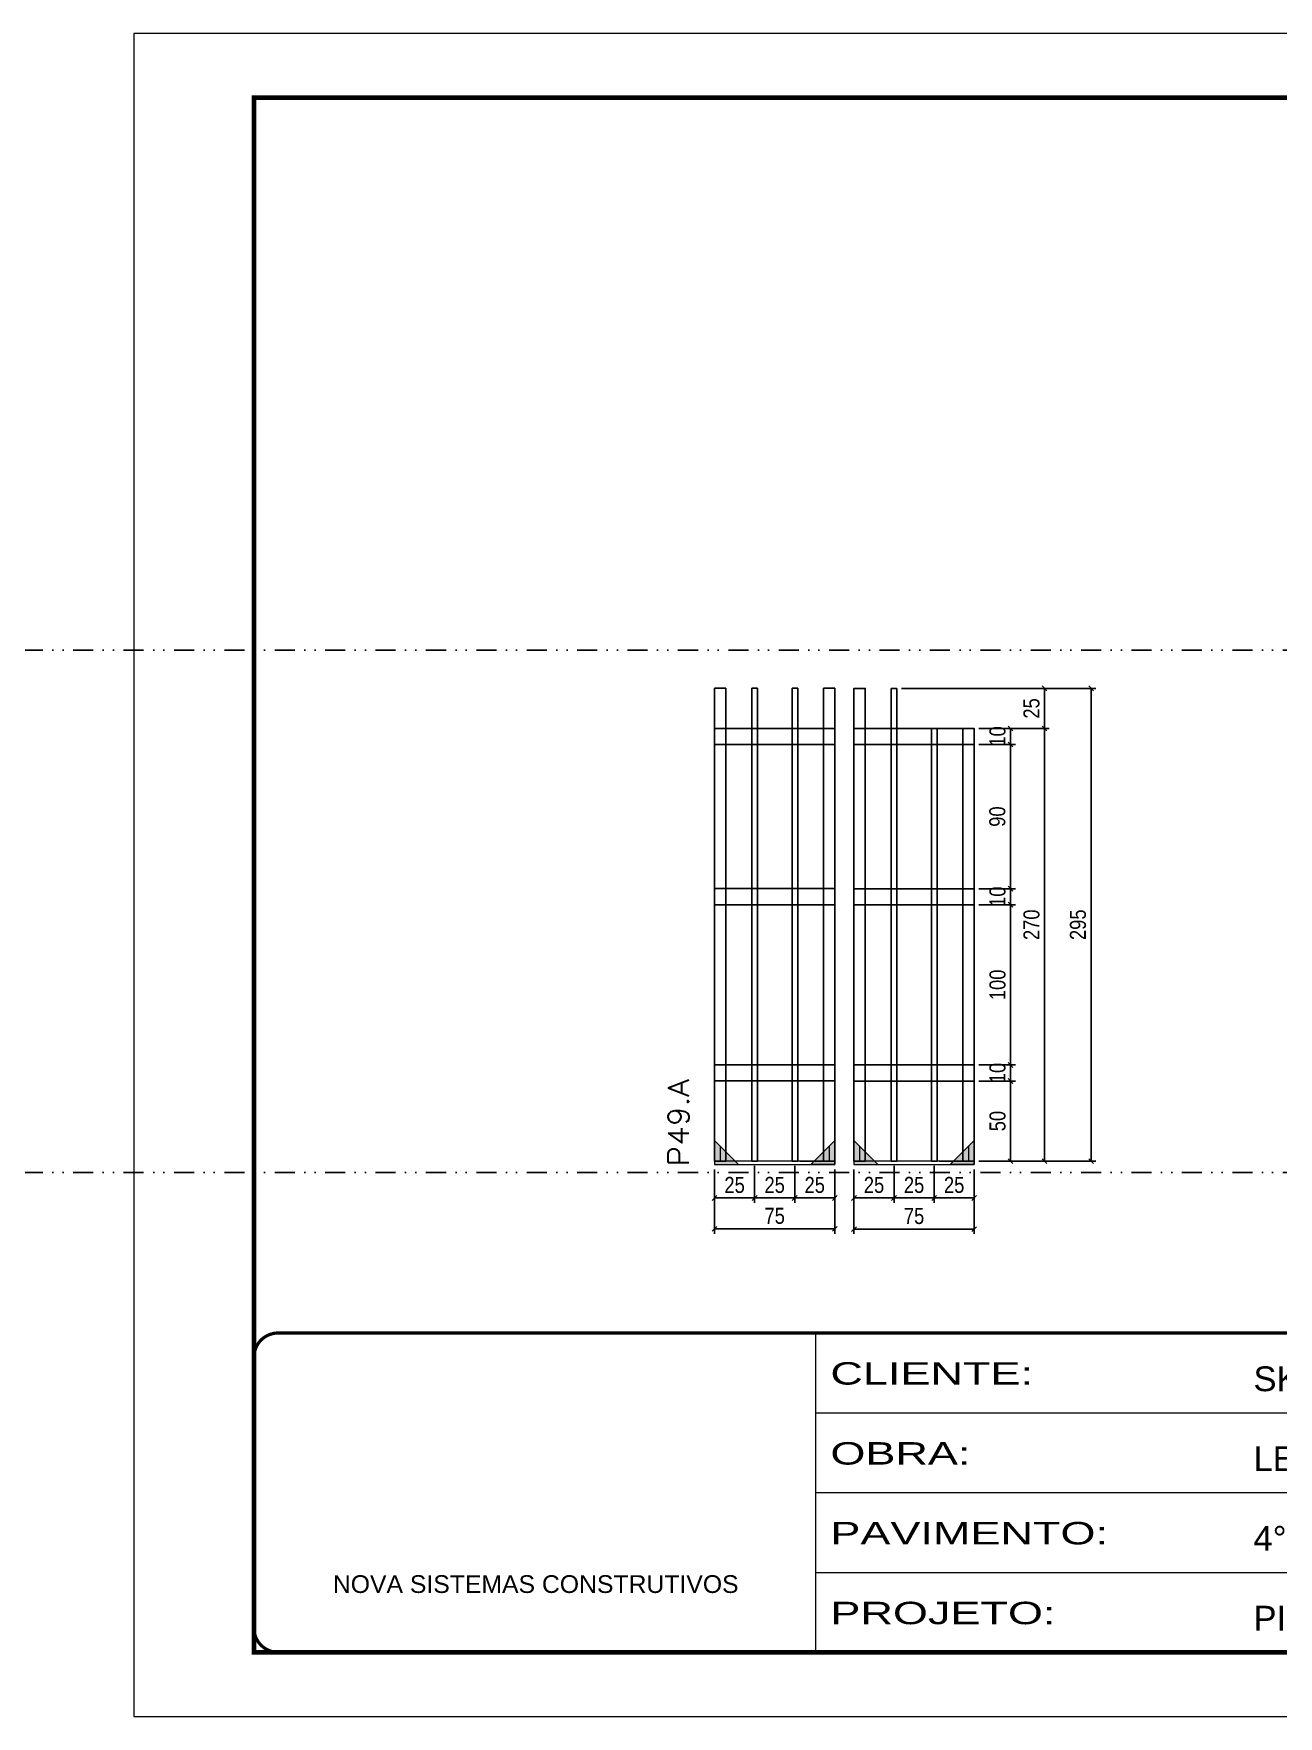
# Model space of a CAD drawing. Header units: millimetres. Extents: x 13777 to 27878, y -21631 to 6985.
# Drawn here: x 15922 to 16699, y -13591 to -12541 of the extents above; entities that cross this region are included whole.
import ezdxf

# ---------------------------------------------------------------- set-up
doc = ezdxf.new("R2010")
doc.units = ezdxf.units.MM
for name, pattern in [('CONTINUO', [0]), ('DASHED', [0.75, 0.5, -0.25]), ('DIVIDE2', [0.625, 0.25, -0.125, 0, -0.125, 0, -0.125]), ('HIDDEN', [0.375, 0.25, -0.125])]:
    doc.linetypes.add(name, pattern=pattern)
for name, color, linetype in [('COTA', 241, 'Continuous'), ('Nível', 160, 'Continuous'), ('SARR_2.2x10', 60, 'Continuous'), ('SARR_3.5x7', 81, 'Continuous'), ('SARR_7x7', 40, 'Continuous')]:
    doc.layers.add(name, color=color, linetype=linetype)
for name, color, linetype, lineweight in [('Folhas', 255, 'Continuous', 9), ('Madeira', 126, 'Continuous', 18), ('Sarr 2.2x7', 40, 'Continuous', 9), ('SARRAFO DE PRESSAO', 251, 'DASHED', 9), ('Texto Seção', 7, 'Continuous', 15)]:
    doc.layers.add(name, color=color, linetype=linetype, lineweight=lineweight)
doc.styles.add('ARIAL', font='arial.ttf')
doc.styles.add('COTA TECNICA', font='techl___.ttf', dxfattribs={"height": 10})
doc.styles.add('REGUA-120', font='ROMANS.shx', dxfattribs={"height": 15})
doc.styles.add('Tecnologia', font='')
doc.styles.get('Tecnologia').set_extended_font_data('Forgotten Futurist')
doc.dimstyles.new('PAINEL', dxfattribs={"dimtxt": 10, "dimasz": 3, "dimexe": 3, "dimexo": 3, "dimgap": 3, "dimtad": 1, "dimdec": 1, "dimzin": 12, "dimdsep": 46, "dimtxsty": 'COTA TECNICA', "dimblk1": 'OBLIQUE', "dimblk2": 'OBLIQUE', "dimsah": 1, "dimcen": 0.9, "dimclrd": 4, "dimclre": 4, "dimclrt": 240, "dimadec": 1, "dimazin": 3, "dimtfac": 1, "dimtdec": 1, "dimtmove": 0, "dimatfit": 3, "dimfxl": 1, "dimtolj": 1, "dimtzin": 12, "dimarcsym": 0})

# ---------------------------------------------------------------- blocks, each defined once
blk = doc.blocks.new('9999999999')
at = {"color": 30, "linetype": 'CONTINUO'}
for p, q in [((98564.6, 34230.2), (98564.6, 34429.4)), ((98564.6, 34379.6), (99584, 34379.6)), ((98564.6, 34329.8), (99488, 34329.8)), ((99584, 34329.8), (99488, 34329.8)), ((99488, 34329.8), (99488, 34230.2)), ((98564.6, 34280), (99488, 34280))]:
    blk.add_line(p, q, dxfattribs=at)
at = {"color": 30, "linetype": 'CONTINUO', "const_width": 2}
blk.add_lwpolyline([(99584, 34230.2), (99584, 34414.4, 0.414214), (99569, 34429.4), (98229, 34429.4, 0.414214), (98214, 34414.4), (98214, 34245.2, 0.414214), (98229, 34230.2), (99584, 34230.2)], format="xyb", dxfattribs=at)
at = {"layer": 'Folhas'}
blk.add_lwpolyline([(98139, 34190.2), (99624, 34190.2), (99624, 35240.2), (98139, 35240.2)], close=True, dxfattribs=at)
at = {"layer": 'Folhas', "color": 30, "const_width": 3}
blk.add_lwpolyline([(98214, 34230.2), (99584, 34230.2), (99584, 35200.2), (98214, 35200.2)], close=True, dxfattribs=at)
at = {"color": 7, "linetype": 'Continuous', "ltscale": 5, "style": 'ARIAL'}
for s, height, p in [('SKR', 15.48, (98837.7, 34393.1)), ('LEAF LOEFGREN', 15.483, (98837.7, 34343.3)), ('4° SUBSOLO', 15.48, (98837.7, 34293.5)), ('NOVA SISTEMAS CONSTRUTIVOS', 11.059, (98263.2, 34267.2)), ('PILARES', 15.48, (98837.7, 34243.7))]:
    blk.add_text(s, height=height, dxfattribs=at).set_placement(p)
at = {"layer": 'Folhas', "color": 7, "style": 'Tecnologia', "width": 1.5}
for s, p in [('CLIENTE:', (98573.7, 34397.2)), ('OBRA:', (98573.7, 34347.3)), ('PAVIMENTO:', (98573.7, 34297.5)), ('PROJETO:', (98573.7, 34247.7))]:
    blk.add_text(s, height=14, dxfattribs=at).set_placement(p)
blk = doc.blocks.new('_Oblique')
at = {"color": 0, "linetype": 'ByBlock', "lineweight": -2}
blk.add_line((-0.5, -0.5), (0.5, 0.5), dxfattribs=at)
blk = doc.blocks.new('*D3144')
at = {"layer": 'COTA', "color": 4, "lineweight": -2, "transparency": 16777216}
for p, q in [((16347.4, -13249.8), (16347.4, -13270.6)), ((16372.4, -13247.6), (16372.4, -13270.6)), ((16347.4, -13267.6), (16372.4, -13267.6))]:
    blk.add_line(p, q, dxfattribs=at)
at = {"layer": 'Defpoints', "color": 0, "transparency": 16777216}
for p in [(16347.4, -13246.8), (16372.4, -13244.6), (16372.4, -13267.6)]:
    blk.add_point(p, dxfattribs=at)
at = {"layer": 'COTA', "color": 4, "lineweight": -2, "transparency": 16777216, "xscale": 3, "yscale": 3, "zscale": 3, "rotation": 180}
blk.add_blockref('_Oblique', (16347.4, -13267.6), dxfattribs=at)
at = {"layer": 'COTA', "color": 4, "lineweight": -2, "transparency": 16777216, "xscale": 3, "yscale": 3, "zscale": 3}
blk.add_blockref('_Oblique', (16372.4, -13267.6), dxfattribs=at)
at = {"layer": 'COTA', "color": 240, "transparency": 16777216, "insert": (16359.9, -13259.5), "char_height": 10, "attachment_point": 5, "style": 'COTA TECNICA'}
blk.add_mtext('\\A1;25', dxfattribs=at)
blk = doc.blocks.new('*D3145')
at = {"layer": 'COTA', "color": 4, "lineweight": -2, "transparency": 16777216}
for p, q in [((16372.4, -13247.6), (16372.4, -13270.6)), ((16397.4, -13247.6), (16397.4, -13270.6)), ((16372.4, -13267.6), (16397.4, -13267.6))]:
    blk.add_line(p, q, dxfattribs=at)
at = {"layer": 'Defpoints', "color": 0, "transparency": 16777216}
for p in [(16372.4, -13244.6), (16397.4, -13244.6), (16397.4, -13267.6)]:
    blk.add_point(p, dxfattribs=at)
at = {"layer": 'COTA', "color": 4, "lineweight": -2, "transparency": 16777216, "xscale": 3, "yscale": 3, "zscale": 3, "rotation": 180}
blk.add_blockref('_Oblique', (16372.4, -13267.6), dxfattribs=at)
at = {"layer": 'COTA', "color": 4, "lineweight": -2, "transparency": 16777216, "xscale": 3, "yscale": 3, "zscale": 3}
blk.add_blockref('_Oblique', (16397.4, -13267.6), dxfattribs=at)
at = {"layer": 'COTA', "color": 240, "transparency": 16777216, "insert": (16384.9, -13259.5), "char_height": 10, "attachment_point": 5, "style": 'COTA TECNICA'}
blk.add_mtext('\\A1;25', dxfattribs=at)
blk = doc.blocks.new('*D3146')
at = {"layer": 'COTA', "color": 4, "lineweight": -2, "transparency": 16777216}
for p, q in [((16397.4, -13247.6), (16397.4, -13270.6)), ((16422.4, -13249.8), (16422.4, -13270.6)), ((16397.4, -13267.6), (16422.4, -13267.6))]:
    blk.add_line(p, q, dxfattribs=at)
at = {"layer": 'Defpoints', "color": 0, "transparency": 16777216}
for p in [(16397.4, -13244.6), (16422.4, -13246.8), (16422.4, -13267.6)]:
    blk.add_point(p, dxfattribs=at)
at = {"layer": 'COTA', "color": 4, "lineweight": -2, "transparency": 16777216, "xscale": 3, "yscale": 3, "zscale": 3, "rotation": 180}
blk.add_blockref('_Oblique', (16397.4, -13267.6), dxfattribs=at)
at = {"layer": 'COTA', "color": 4, "lineweight": -2, "transparency": 16777216, "xscale": 3, "yscale": 3, "zscale": 3}
blk.add_blockref('_Oblique', (16422.4, -13267.6), dxfattribs=at)
at = {"layer": 'COTA', "color": 240, "transparency": 16777216, "insert": (16409.9, -13259.5), "char_height": 10, "attachment_point": 5, "style": 'COTA TECNICA'}
blk.add_mtext('\\A1;25', dxfattribs=at)
blk = doc.blocks.new('*D3147')
at = {"layer": 'COTA', "color": 4, "lineweight": -2, "transparency": 16777216}
for p, q in [((16347.4, -13249.8), (16347.4, -13289.9)), ((16422.4, -13249.8), (16422.4, -13289.9)), ((16347.4, -13286.9), (16422.4, -13286.9))]:
    blk.add_line(p, q, dxfattribs=at)
at = {"layer": 'Defpoints', "color": 0, "transparency": 16777216}
for p in [(16347.4, -13246.8), (16422.4, -13246.8), (16422.4, -13286.9)]:
    blk.add_point(p, dxfattribs=at)
at = {"layer": 'COTA', "color": 4, "lineweight": -2, "transparency": 16777216, "xscale": 3, "yscale": 3, "zscale": 3, "rotation": 180}
blk.add_blockref('_Oblique', (16347.4, -13286.9), dxfattribs=at)
at = {"layer": 'COTA', "color": 4, "lineweight": -2, "transparency": 16777216, "xscale": 3, "yscale": 3, "zscale": 3}
blk.add_blockref('_Oblique', (16422.4, -13286.9), dxfattribs=at)
at = {"layer": 'COTA', "color": 240, "transparency": 16777216, "insert": (16384.9, -13278.8), "char_height": 10, "attachment_point": 5, "style": 'COTA TECNICA'}
blk.add_mtext('\\A1;75', dxfattribs=at)
blk = doc.blocks.new('*D3148')
at = {"layer": 'COTA', "color": 4, "lineweight": -2, "transparency": 16777216}
for p, q in [((16434.4, -13249.8), (16434.4, -13270.6)), ((16459.4, -13247.6), (16459.4, -13270.6)), ((16434.4, -13267.6), (16459.4, -13267.6))]:
    blk.add_line(p, q, dxfattribs=at)
at = {"layer": 'Defpoints', "color": 0, "transparency": 16777216}
for p in [(16434.4, -13246.8), (16459.4, -13244.6), (16459.4, -13267.6)]:
    blk.add_point(p, dxfattribs=at)
at = {"layer": 'COTA', "color": 4, "lineweight": -2, "transparency": 16777216, "xscale": 3, "yscale": 3, "zscale": 3, "rotation": 180}
blk.add_blockref('_Oblique', (16434.4, -13267.6), dxfattribs=at)
at = {"layer": 'COTA', "color": 4, "lineweight": -2, "transparency": 16777216, "xscale": 3, "yscale": 3, "zscale": 3}
blk.add_blockref('_Oblique', (16459.4, -13267.6), dxfattribs=at)
at = {"layer": 'COTA', "color": 240, "transparency": 16777216, "insert": (16446.9, -13259.5), "char_height": 10, "attachment_point": 5, "style": 'COTA TECNICA'}
blk.add_mtext('\\A1;25', dxfattribs=at)
blk = doc.blocks.new('*D3149')
at = {"layer": 'COTA', "color": 4, "lineweight": -2, "transparency": 16777216}
for p, q in [((16459.4, -13247.6), (16459.4, -13270.6)), ((16484.4, -13247.6), (16484.4, -13270.6)), ((16459.4, -13267.6), (16484.4, -13267.6))]:
    blk.add_line(p, q, dxfattribs=at)
at = {"layer": 'Defpoints', "color": 0, "transparency": 16777216}
for p in [(16459.4, -13244.6), (16484.4, -13244.6), (16484.4, -13267.6)]:
    blk.add_point(p, dxfattribs=at)
at = {"layer": 'COTA', "color": 4, "lineweight": -2, "transparency": 16777216, "xscale": 3, "yscale": 3, "zscale": 3, "rotation": 180}
blk.add_blockref('_Oblique', (16459.4, -13267.6), dxfattribs=at)
at = {"layer": 'COTA', "color": 4, "lineweight": -2, "transparency": 16777216, "xscale": 3, "yscale": 3, "zscale": 3}
blk.add_blockref('_Oblique', (16484.4, -13267.6), dxfattribs=at)
at = {"layer": 'COTA', "color": 240, "transparency": 16777216, "insert": (16471.9, -13259.5), "char_height": 10, "attachment_point": 5, "style": 'COTA TECNICA'}
blk.add_mtext('\\A1;25', dxfattribs=at)
blk = doc.blocks.new('*D3150')
at = {"layer": 'COTA', "color": 4, "lineweight": -2, "transparency": 16777216}
for p, q in [((16484.4, -13247.6), (16484.4, -13270.6)), ((16509.4, -13249.8), (16509.4, -13270.6)), ((16484.4, -13267.6), (16509.4, -13267.6))]:
    blk.add_line(p, q, dxfattribs=at)
at = {"layer": 'Defpoints', "color": 0, "transparency": 16777216}
for p in [(16484.4, -13244.6), (16509.4, -13246.8), (16509.4, -13267.6)]:
    blk.add_point(p, dxfattribs=at)
at = {"layer": 'COTA', "color": 4, "lineweight": -2, "transparency": 16777216, "xscale": 3, "yscale": 3, "zscale": 3, "rotation": 180}
blk.add_blockref('_Oblique', (16484.4, -13267.6), dxfattribs=at)
at = {"layer": 'COTA', "color": 4, "lineweight": -2, "transparency": 16777216, "xscale": 3, "yscale": 3, "zscale": 3}
blk.add_blockref('_Oblique', (16509.4, -13267.6), dxfattribs=at)
at = {"layer": 'COTA', "color": 240, "transparency": 16777216, "insert": (16496.9, -13259.5), "char_height": 10, "attachment_point": 5, "style": 'COTA TECNICA'}
blk.add_mtext('\\A1;25', dxfattribs=at)
blk = doc.blocks.new('*D3151')
at = {"layer": 'COTA', "color": 4, "lineweight": -2, "transparency": 16777216}
for p, q in [((16434.4, -13249.8), (16434.4, -13290)), ((16509.4, -13249.8), (16509.4, -13290)), ((16434.4, -13287), (16509.4, -13287))]:
    blk.add_line(p, q, dxfattribs=at)
at = {"layer": 'Defpoints', "color": 0, "transparency": 16777216}
for p in [(16434.4, -13246.8), (16509.4, -13246.8), (16509.4, -13287)]:
    blk.add_point(p, dxfattribs=at)
at = {"layer": 'COTA', "color": 4, "lineweight": -2, "transparency": 16777216, "xscale": 3, "yscale": 3, "zscale": 3, "rotation": 180}
blk.add_blockref('_Oblique', (16434.4, -13287), dxfattribs=at)
at = {"layer": 'COTA', "color": 4, "lineweight": -2, "transparency": 16777216, "xscale": 3, "yscale": 3, "zscale": 3}
blk.add_blockref('_Oblique', (16509.4, -13287), dxfattribs=at)
at = {"layer": 'COTA', "color": 240, "transparency": 16777216, "insert": (16471.9, -13278.9), "char_height": 10, "attachment_point": 5, "style": 'COTA TECNICA'}
blk.add_mtext('\\A1;75', dxfattribs=at)
blk = doc.blocks.new('*D3152')
at = {"layer": 'COTA', "color": 4, "lineweight": -2, "transparency": 16777216}
for p, q in [((16512.4, -13194.6), (16535.1, -13194.6)), ((16532.1, -13244.6), (16532.1, -13194.6)), ((16512.4, -13244.6), (16535.1, -13244.6))]:
    blk.add_line(p, q, dxfattribs=at)
at = {"layer": 'Defpoints', "color": 0, "transparency": 16777216}
for p in [(16509.4, -13194.6), (16532.1, -13194.6), (16509.4, -13244.6)]:
    blk.add_point(p, dxfattribs=at)
at = {"layer": 'COTA', "color": 4, "lineweight": -2, "transparency": 16777216, "xscale": 3, "yscale": 3, "zscale": 3}
for p, rotation in [((16532.1, -13194.6), 90), ((16532.1, -13244.6), 270)]:
    blk.add_blockref('_Oblique', p, dxfattribs=dict(at, rotation=rotation))
at = {"layer": 'COTA', "color": 240, "transparency": 16777216, "insert": (16524, -13219.6), "char_height": 10, "attachment_point": 5, "rotation": 90, "style": 'COTA TECNICA'}
blk.add_mtext('\\A1;50', dxfattribs=at)
blk = doc.blocks.new('*D3153')
at = {"layer": 'COTA', "color": 4, "lineweight": -2, "transparency": 16777216}
for p, q in [((16512.4, -13184.6), (16535.1, -13184.6)), ((16532.1, -13194.6), (16532.1, -13184.6)), ((16512.4, -13194.6), (16535.1, -13194.6))]:
    blk.add_line(p, q, dxfattribs=at)
at = {"layer": 'Defpoints', "color": 0, "transparency": 16777216}
for p in [(16509.4, -13184.6), (16532.1, -13184.6), (16509.4, -13194.6)]:
    blk.add_point(p, dxfattribs=at)
at = {"layer": 'COTA', "color": 4, "lineweight": -2, "transparency": 16777216, "xscale": 3, "yscale": 3, "zscale": 3}
for p, rotation in [((16532.1, -13184.6), 90), ((16532.1, -13194.6), 270)]:
    blk.add_blockref('_Oblique', p, dxfattribs=dict(at, rotation=rotation))
at = {"layer": 'COTA', "color": 240, "transparency": 16777216, "insert": (16524, -13189.6), "char_height": 10, "attachment_point": 5, "rotation": 90, "style": 'COTA TECNICA'}
blk.add_mtext('\\A1;10', dxfattribs=at)
blk = doc.blocks.new('*D3154')
at = {"layer": 'COTA', "color": 4, "lineweight": -2, "transparency": 16777216}
for p, q in [((16512.4, -13084.6), (16535.1, -13084.6)), ((16532.1, -13184.6), (16532.1, -13084.6)), ((16512.4, -13184.6), (16535.1, -13184.6))]:
    blk.add_line(p, q, dxfattribs=at)
at = {"layer": 'Defpoints', "color": 0, "transparency": 16777216}
for p in [(16509.4, -13084.6), (16532.1, -13084.6), (16509.4, -13184.6)]:
    blk.add_point(p, dxfattribs=at)
at = {"layer": 'COTA', "color": 4, "lineweight": -2, "transparency": 16777216, "xscale": 3, "yscale": 3, "zscale": 3}
for p, rotation in [((16532.1, -13084.6), 90), ((16532.1, -13184.6), 270)]:
    blk.add_blockref('_Oblique', p, dxfattribs=dict(at, rotation=rotation))
at = {"layer": 'COTA', "color": 240, "transparency": 16777216, "insert": (16524, -13134.6), "char_height": 10, "attachment_point": 5, "rotation": 90, "style": 'COTA TECNICA'}
blk.add_mtext('\\A1;100', dxfattribs=at)
blk = doc.blocks.new('*D3155')
at = {"layer": 'COTA', "color": 4, "lineweight": -2, "transparency": 16777216}
for p, q in [((16512.4, -13074.6), (16535.1, -13074.6)), ((16532.1, -13084.6), (16532.1, -13074.6)), ((16512.4, -13084.6), (16535.1, -13084.6))]:
    blk.add_line(p, q, dxfattribs=at)
at = {"layer": 'Defpoints', "color": 0, "transparency": 16777216}
for p in [(16509.4, -13074.6), (16532.1, -13074.6), (16509.4, -13084.6)]:
    blk.add_point(p, dxfattribs=at)
at = {"layer": 'COTA', "color": 4, "lineweight": -2, "transparency": 16777216, "xscale": 3, "yscale": 3, "zscale": 3}
for p, rotation in [((16532.1, -13074.6), 90), ((16532.1, -13084.6), 270)]:
    blk.add_blockref('_Oblique', p, dxfattribs=dict(at, rotation=rotation))
at = {"layer": 'COTA', "color": 240, "transparency": 16777216, "insert": (16524, -13079.6), "char_height": 10, "attachment_point": 5, "rotation": 90, "style": 'COTA TECNICA'}
blk.add_mtext('\\A1;10', dxfattribs=at)
blk = doc.blocks.new('*D3156')
at = {"layer": 'COTA', "color": 4, "lineweight": -2, "transparency": 16777216}
for p, q in [((16512.4, -12984.6), (16535.1, -12984.6)), ((16532.1, -13074.6), (16532.1, -12984.6)), ((16512.4, -13074.6), (16535.1, -13074.6))]:
    blk.add_line(p, q, dxfattribs=at)
at = {"layer": 'Defpoints', "color": 0, "transparency": 16777216}
for p in [(16509.4, -12984.6), (16532.1, -12984.6), (16509.4, -13074.6)]:
    blk.add_point(p, dxfattribs=at)
at = {"layer": 'COTA', "color": 4, "lineweight": -2, "transparency": 16777216, "xscale": 3, "yscale": 3, "zscale": 3}
for p, rotation in [((16532.1, -12984.6), 90), ((16532.1, -13074.6), 270)]:
    blk.add_blockref('_Oblique', p, dxfattribs=dict(at, rotation=rotation))
at = {"layer": 'COTA', "color": 240, "transparency": 16777216, "insert": (16523.9, -13029.6), "char_height": 10, "attachment_point": 5, "rotation": 90, "style": 'COTA TECNICA'}
blk.add_mtext('\\A1;90', dxfattribs=at)
blk = doc.blocks.new('*D3157')
at = {"layer": 'COTA', "color": 4, "lineweight": -2, "transparency": 16777216}
for p, q in [((16512.4, -12974.6), (16556.3, -12974.6)), ((16553.3, -13244.6), (16553.3, -12974.6)), ((16512.4, -13244.6), (16556.3, -13244.6))]:
    blk.add_line(p, q, dxfattribs=at)
at = {"layer": 'Defpoints', "color": 0, "transparency": 16777216}
for p in [(16509.4, -12974.6), (16553.3, -12974.6), (16509.4, -13244.6)]:
    blk.add_point(p, dxfattribs=at)
at = {"layer": 'COTA', "color": 4, "lineweight": -2, "transparency": 16777216, "xscale": 3, "yscale": 3, "zscale": 3}
for p, rotation in [((16553.3, -12974.6), 90), ((16553.3, -13244.6), 270)]:
    blk.add_blockref('_Oblique', p, dxfattribs=dict(at, rotation=rotation))
at = {"layer": 'COTA', "color": 240, "transparency": 16777216, "insert": (16545.2, -13097.1), "char_height": 10, "attachment_point": 5, "rotation": 90, "style": 'COTA TECNICA'}
blk.add_mtext('\\A1;270', dxfattribs=at)
blk = doc.blocks.new('*D3158')
at = {"layer": 'COTA', "color": 4, "lineweight": -2, "transparency": 16777216}
for p, q in [((16512.4, -12974.6), (16535.1, -12974.6)), ((16532.1, -12984.6), (16532.1, -12974.6)), ((16512.4, -12984.6), (16535.1, -12984.6))]:
    blk.add_line(p, q, dxfattribs=at)
at = {"layer": 'Defpoints', "color": 0, "transparency": 16777216}
for p in [(16509.4, -12974.6), (16532.1, -12974.6), (16509.4, -12984.6)]:
    blk.add_point(p, dxfattribs=at)
at = {"layer": 'COTA', "color": 4, "lineweight": -2, "transparency": 16777216, "xscale": 3, "yscale": 3, "zscale": 3}
for p, rotation in [((16532.1, -12974.6), 90), ((16532.1, -12984.6), 270)]:
    blk.add_blockref('_Oblique', p, dxfattribs=dict(at, rotation=rotation))
at = {"layer": 'COTA', "color": 240, "transparency": 16777216, "insert": (16524, -12979.6), "char_height": 10, "attachment_point": 5, "rotation": 90, "style": 'COTA TECNICA'}
blk.add_mtext('\\A1;10', dxfattribs=at)
blk = doc.blocks.new('*D3175')
at = {"layer": 'COTA', "color": 4, "lineweight": -2, "transparency": 16777216}
for p, q in [((16464.1, -12949.6), (16585.4, -12949.6)), ((16582.4, -13244.6), (16582.4, -12949.6)), ((16512.4, -13244.6), (16585.4, -13244.6))]:
    blk.add_line(p, q, dxfattribs=at)
at = {"layer": 'Defpoints', "color": 0, "transparency": 16777216}
for p in [(16461.1, -12949.6), (16582.4, -12949.6), (16509.4, -13244.6)]:
    blk.add_point(p, dxfattribs=at)
at = {"layer": 'COTA', "color": 4, "lineweight": -2, "transparency": 16777216, "xscale": 3, "yscale": 3, "zscale": 3}
for p, rotation in [((16582.4, -12949.6), 90), ((16582.4, -13244.6), 270)]:
    blk.add_blockref('_Oblique', p, dxfattribs=dict(at, rotation=rotation))
at = {"layer": 'COTA', "color": 240, "transparency": 16777216, "insert": (16574.2, -13097.1), "char_height": 10, "attachment_point": 5, "rotation": 90, "style": 'COTA TECNICA'}
blk.add_mtext('\\A1;295', dxfattribs=at)
blk = doc.blocks.new('*D3176')
at = {"layer": 'COTA', "color": 4, "lineweight": -2, "transparency": 16777216}
for p, q in [((16464.1, -12949.6), (16556.3, -12949.6)), ((16553.3, -12974.6), (16553.3, -12949.6)), ((16512.4, -12974.6), (16556.3, -12974.6))]:
    blk.add_line(p, q, dxfattribs=at)
at = {"layer": 'Defpoints', "color": 0, "transparency": 16777216}
for p in [(16461.1, -12949.6), (16553.3, -12949.6), (16509.4, -12974.6)]:
    blk.add_point(p, dxfattribs=at)
at = {"layer": 'COTA', "color": 4, "lineweight": -2, "transparency": 16777216, "xscale": 3, "yscale": 3, "zscale": 3}
for p, rotation in [((16553.3, -12949.6), 90), ((16553.3, -12974.6), 270)]:
    blk.add_blockref('_Oblique', p, dxfattribs=dict(at, rotation=rotation))
at = {"layer": 'COTA', "color": 240, "transparency": 16777216, "insert": (16545.2, -12962.1), "char_height": 10, "attachment_point": 5, "rotation": 90, "style": 'COTA TECNICA'}
blk.add_mtext('\\A1;25', dxfattribs=at)

msp = doc.modelspace()

# ---------------------------------------------------------------- hatches: boundary and pattern name
at = {"layer": 'Madeira'}
h = msp.add_hatch(color=252, dxfattribs=at)
h.dxf.hatch_style = 2
h.paths.add_polyline_path([(16347.39, -13231.77), (16347.39, -13246.77), (16362.39, -13246.77)])
h = msp.add_hatch(color=252, dxfattribs=at)
h.dxf.hatch_style = 2
h.paths.add_polyline_path([(16422.39, -13231.77), (16422.39, -13246.77), (16407.39, -13246.77)])
h = msp.add_hatch(color=252, dxfattribs=at)
h.dxf.hatch_style = 2
h.paths.add_polyline_path([(16434.38, -13231.8), (16434.38, -13246.8), (16449.38, -13246.8)])
h = msp.add_hatch(color=252, dxfattribs=at)
h.dxf.hatch_style = 2
h.paths.add_polyline_path([(16509.38, -13231.8), (16509.38, -13246.8), (16494.38, -13246.8)])

# ---------------------------------------------------------------- linework, layer by layer
at = {"layer": 'Madeira', "color": 250, "linetype": 'HIDDEN'}
for p, q in [((16350.89, -13235.27), (16350.89, -13244.57)), ((16418.89, -13235.27), (16418.89, -13244.57)), ((16437.88, -13235.3), (16437.88, -13244.6)), ((16505.88, -13235.3), (16505.88, -13244.6)), ((16357.22, -13244.57), (16347.39, -13244.57)), ((16357.22, -13244.57), (16347.39, -13244.57)), ((16412.56, -13244.57), (16422.39, -13244.57)), ((16412.56, -13244.57), (16422.39, -13244.57)), ((16444.21, -13244.6), (16434.38, -13244.6)), ((16444.21, -13244.6), (16434.38, -13244.6)), ((16499.55, -13244.6), (16509.38, -13244.6)), ((16499.55, -13244.6), (16509.38, -13244.6))]:
    msp.add_line(p, q, dxfattribs=at)
at = {"layer": 'Madeira', "color": 1, "linetype": 'HIDDEN'}
for p, q in [((16350.89, -13235.27), (16350.89, -13244.57)), ((16354.39, -13238.77), (16354.39, -13244.57)), ((16418.89, -13235.27), (16418.89, -13244.57)), ((16437.88, -13235.3), (16437.88, -13244.6)), ((16441.38, -13238.8), (16441.38, -13244.6)), ((16505.88, -13235.3), (16505.88, -13244.6)), ((16363.19, -13244.57), (16347.39, -13244.57)), ((16400.59, -13244.57), (16422.39, -13244.57)), ((16450.18, -13244.6), (16434.38, -13244.6)), ((16487.58, -13244.6), (16509.38, -13244.6))]:
    msp.add_line(p, q, dxfattribs=at)
at = {"layer": 'Madeira', "color": 250}
for p, q in [((16347.39, -13244.57), (16347.39, -13246.77)), ((16347.39, -13244.57), (16347.39, -13246.77)), ((16347.39, -13244.57), (16347.39, -13246.77)), ((16434.38, -13244.6), (16434.38, -13246.8)), ((16434.38, -13244.6), (16434.38, -13246.8)), ((16434.38, -13244.6), (16434.38, -13246.8))]:
    msp.add_line(p, q, dxfattribs=at)
at = {"layer": 'Madeira', "color": 0}
for points in [[(16347.39, -13231.77), (16347.39, -13246.77), (16362.39, -13246.77), (16347.39, -13231.77)], [(16422.39, -13231.77), (16422.39, -13246.77), (16407.39, -13246.77), (16422.39, -13231.77)], [(16434.38, -13231.8), (16434.38, -13246.8), (16449.38, -13246.8), (16434.38, -13231.8)], [(16509.38, -13231.8), (16509.38, -13246.8), (16494.38, -13246.8), (16509.38, -13231.8)]]:
    msp.add_lwpolyline(points, dxfattribs=at)
at = {"layer": 'Nível', "color": 4, "linetype": 'DIVIDE2', "ltscale": 50}
for p, q in [((13777.11, -12925.77), (21531.15, -12925.77)), ((13777.11, -13251.77), (21531.15, -13251.77))]:
    msp.add_line(p, q, dxfattribs=at)
at = {"layer": 'Sarr 2.2x7'}
for points in [[(16422.39, -13244.57), (16347.39, -13244.57), (16347.39, -13246.77), (16422.39, -13246.77)], [(16422.39, -13244.57), (16347.39, -13244.57), (16347.39, -13246.77), (16422.39, -13246.77)], [(16509.38, -13244.6), (16434.38, -13244.6), (16434.38, -13246.8), (16509.38, -13246.8)], [(16509.38, -13244.6), (16434.38, -13244.6), (16434.38, -13246.8), (16509.38, -13246.8)]]:
    msp.add_lwpolyline(points, close=True, dxfattribs=at)
at = {"layer": 'SARR_2.2x10'}
for points in [[(16347.39, -12974.53), (16422.39, -12974.53), (16422.39, -12984.53), (16347.39, -12984.53)], [(16347.39, -12974.53), (16422.39, -12974.53), (16422.39, -12984.53), (16347.39, -12984.53)], [(16434.38, -12974.57), (16509.38, -12974.57), (16509.38, -12984.57), (16434.38, -12984.57)], [(16434.38, -12974.57), (16509.38, -12974.57), (16509.38, -12984.57), (16434.38, -12984.57)], [(16347.39, -13074.57), (16422.39, -13074.57), (16422.39, -13084.57), (16347.39, -13084.57)], [(16347.39, -13074.57), (16422.39, -13074.57), (16422.39, -13084.57), (16347.39, -13084.57)], [(16434.38, -13074.6), (16509.38, -13074.6), (16509.38, -13084.6), (16434.38, -13084.6)], [(16434.38, -13074.6), (16509.38, -13074.6), (16509.38, -13084.6), (16434.38, -13084.6)], [(16347.39, -13184.57), (16422.39, -13184.57), (16422.39, -13194.57), (16347.39, -13194.57)], [(16347.39, -13184.57), (16422.39, -13184.57), (16422.39, -13194.57), (16347.39, -13194.57)], [(16434.38, -13184.6), (16509.38, -13184.6), (16509.38, -13194.6), (16434.38, -13194.6)], [(16434.38, -13184.6), (16509.38, -13184.6), (16509.38, -13194.6), (16434.38, -13194.6)]]:
    msp.add_lwpolyline(points, close=True, dxfattribs=at)
at = {"layer": 'SARR_3.5x7'}
for p, q in [((16370.64, -13244.57), (16370.64, -12949.53)), ((16370.64, -12949.53), (16372.39, -12949.53)), ((16370.64, -13244.57), (16370.64, -12949.53)), ((16370.64, -12949.53), (16372.39, -12949.53)), ((16374.14, -12949.53), (16372.39, -12949.53)), ((16374.14, -12949.53), (16372.39, -12949.53)), ((16374.14, -13244.57), (16374.14, -12949.53)), ((16374.14, -13244.57), (16374.14, -12949.53)), ((16395.77, -13244.57), (16395.77, -12949.53)), ((16395.77, -12949.53), (16397.52, -12949.53)), ((16395.77, -13244.57), (16395.77, -12949.53)), ((16395.77, -12949.53), (16397.52, -12949.53)), ((16399.27, -12949.53), (16397.52, -12949.53)), ((16399.27, -12949.53), (16397.52, -12949.53)), ((16399.27, -13244.57), (16399.27, -12949.53)), ((16399.27, -13244.57), (16399.27, -12949.53)), ((16457.63, -13244.6), (16457.63, -12949.57)), ((16457.63, -12949.57), (16459.38, -12949.57)), ((16457.63, -13244.6), (16457.63, -12949.57)), ((16457.63, -12949.57), (16459.38, -12949.57)), ((16461.13, -12949.57), (16459.38, -12949.57)), ((16461.13, -12949.57), (16459.38, -12949.57)), ((16461.13, -13244.6), (16461.13, -12949.57)), ((16461.13, -13244.6), (16461.13, -12949.57)), ((16482.76, -13244.6), (16482.76, -12974.57)), ((16482.76, -12974.57), (16484.51, -12974.57)), ((16482.76, -13244.6), (16482.76, -12974.57)), ((16482.76, -12974.57), (16484.51, -12974.57)), ((16486.26, -12974.57), (16484.51, -12974.57)), ((16486.26, -12974.57), (16484.51, -12974.57)), ((16486.26, -13244.6), (16486.26, -12974.57)), ((16486.26, -13244.6), (16486.26, -12974.57)), ((16370.64, -13244.57), (16372.39, -13244.57)), ((16370.64, -13244.57), (16372.39, -13244.57)), ((16374.14, -13244.57), (16372.39, -13244.57)), ((16374.14, -13244.57), (16372.39, -13244.57)), ((16395.77, -13244.57), (16397.52, -13244.57)), ((16395.77, -13244.57), (16397.52, -13244.57)), ((16399.27, -13244.57), (16397.52, -13244.57)), ((16399.27, -13244.57), (16397.52, -13244.57)), ((16457.63, -13244.6), (16459.38, -13244.6)), ((16457.63, -13244.6), (16459.38, -13244.6)), ((16461.13, -13244.6), (16459.38, -13244.6)), ((16461.13, -13244.6), (16459.38, -13244.6)), ((16482.76, -13244.6), (16484.51, -13244.6)), ((16482.76, -13244.6), (16484.51, -13244.6)), ((16486.26, -13244.6), (16484.51, -13244.6)), ((16486.26, -13244.6), (16484.51, -13244.6))]:
    msp.add_line(p, q, dxfattribs=at)
at = {"layer": 'SARR_7x7'}
for points in [[(16347.39, -13244.57), (16354.39, -13244.57), (16354.39, -12949.53), (16347.39, -12949.53)], [(16347.39, -13244.57), (16354.39, -13244.57), (16354.39, -12949.53), (16347.39, -12949.53)], [(16415.39, -13244.57), (16422.39, -13244.57), (16422.39, -12949.53), (16415.39, -12949.53)], [(16415.39, -13244.57), (16422.39, -13244.57), (16422.39, -12949.53), (16415.39, -12949.53)], [(16434.38, -13244.6), (16441.38, -13244.6), (16441.38, -12949.57), (16434.38, -12949.57)], [(16434.38, -13244.6), (16441.38, -13244.6), (16441.38, -12949.57), (16434.38, -12949.57)], [(16502.38, -13244.6), (16509.38, -13244.6), (16509.38, -12974.57), (16502.38, -12974.57)], [(16502.38, -13244.6), (16509.38, -13244.6), (16509.38, -12974.57), (16502.38, -12974.57)]]:
    msp.add_lwpolyline(points, close=True, dxfattribs=at)

# ---------------------------------------------------------------- block references
at = {"layer": 'SARRAFO DE PRESSAO', "color": 6, "linetype": 'ByBlock'}
msp.add_blockref('9999999999', (-82154.01, -47781.25), dxfattribs=at)

# ---------------------------------------------------------------- texts
at = {"layer": 'Texto Seção', "style": 'REGUA-120', "width": 1.1}
msp.add_text('P49.A', height=13, rotation=90, dxfattribs=at).set_placement((16331.39, -13247.88))

# ---------------------------------------------------------------- dimensions: what is measured, and where the dimension line sits
at = {"layer": 'COTA'}
for base, p1, picture, middle in [((16582.38, -12949.57), (16509.38, -13244.6), '*D3175', (16574.24, -13097.08)), ((16553.29, -12949.57), (16509.38, -12974.57), '*D3176', (16545.18, -12962.07))]:
    dim = msp.add_linear_dim(base=base, p1=p1, p2=(16461.13, -12949.57), angle=90, dimstyle='PAINEL', dxfattribs=at)
    dim.commit()
    dim.dimension.update_dxf_attribs({"geometry": picture, "text_midpoint": middle})
for base, p1, p2, picture, middle in [((16532.08, -12974.57), (16509.38, -12984.57), (16509.38, -12974.57), '*D3158', (16532.08, -12979.57)), ((16553.29, -12974.6), (16509.38, -13244.64), (16509.38, -12974.6), '*D3157', (16553.29, -13097.12)), ((16532.08, -13074.6), (16509.38, -13084.6), (16509.38, -13074.6), '*D3155', (16532.08, -13079.6)), ((16532.08, -13184.6), (16509.38, -13194.6), (16509.38, -13184.6), '*D3153', (16532.08, -13189.6))]:
    dim = msp.add_linear_dim(base=base, p1=p1, p2=p2, angle=90, dimstyle='PAINEL', override={"dimtmove": 1}, dxfattribs=at)
    dim.commit()
    dim.dimension.update_dxf_attribs({"geometry": picture, "text_midpoint": middle, "dimtype": 160})
for base, p1, p2, picture, middle in [((16532.08, -12984.57), (16509.38, -13074.6), (16509.38, -12984.57), '*D3156', (16523.94, -13029.58)), ((16532.08, -13084.6), (16509.38, -13184.6), (16509.38, -13084.6), '*D3154', (16523.97, -13134.6)), ((16532.08, -13194.6), (16509.38, -13244.6), (16509.38, -13194.6), '*D3152', (16523.97, -13219.6))]:
    dim = msp.add_linear_dim(base=base, p1=p1, p2=p2, angle=90, dimstyle='PAINEL', override={"dimtmove": 1}, dxfattribs=at)
    dim.commit()
    dim.dimension.update_dxf_attribs({"geometry": picture, "text_midpoint": middle})
for base, p1, p2, picture, middle in [((16372.39, -13267.59), (16347.39, -13246.77), (16372.39, -13244.57), '*D3144', (16359.89, -13259.48)), ((16422.39, -13286.94), (16347.39, -13246.77), (16422.39, -13246.77), '*D3147', (16384.89, -13278.83)), ((16397.39, -13267.59), (16372.39, -13244.57), (16397.39, -13244.57), '*D3145', (16384.89, -13259.48)), ((16422.39, -13267.59), (16397.39, -13244.57), (16422.39, -13246.77), '*D3146', (16409.89, -13259.48)), ((16459.38, -13267.62), (16434.38, -13246.8), (16459.38, -13244.6), '*D3148', (16446.88, -13259.51)), ((16509.38, -13286.98), (16434.38, -13246.8), (16509.38, -13246.8), '*D3151', (16471.88, -13278.87)), ((16484.38, -13267.62), (16459.38, -13244.6), (16484.38, -13244.6), '*D3149', (16471.88, -13259.51)), ((16509.38, -13267.62), (16484.38, -13244.6), (16509.38, -13246.8), '*D3150', (16496.88, -13259.51))]:
    dim = msp.add_linear_dim(base=base, p1=p1, p2=p2, dimstyle='PAINEL', override={"dimtmove": 1}, dxfattribs=at)
    dim.commit()
    dim.dimension.update_dxf_attribs({"geometry": picture, "text_midpoint": middle})

doc.saveas('drawing.dxf')
